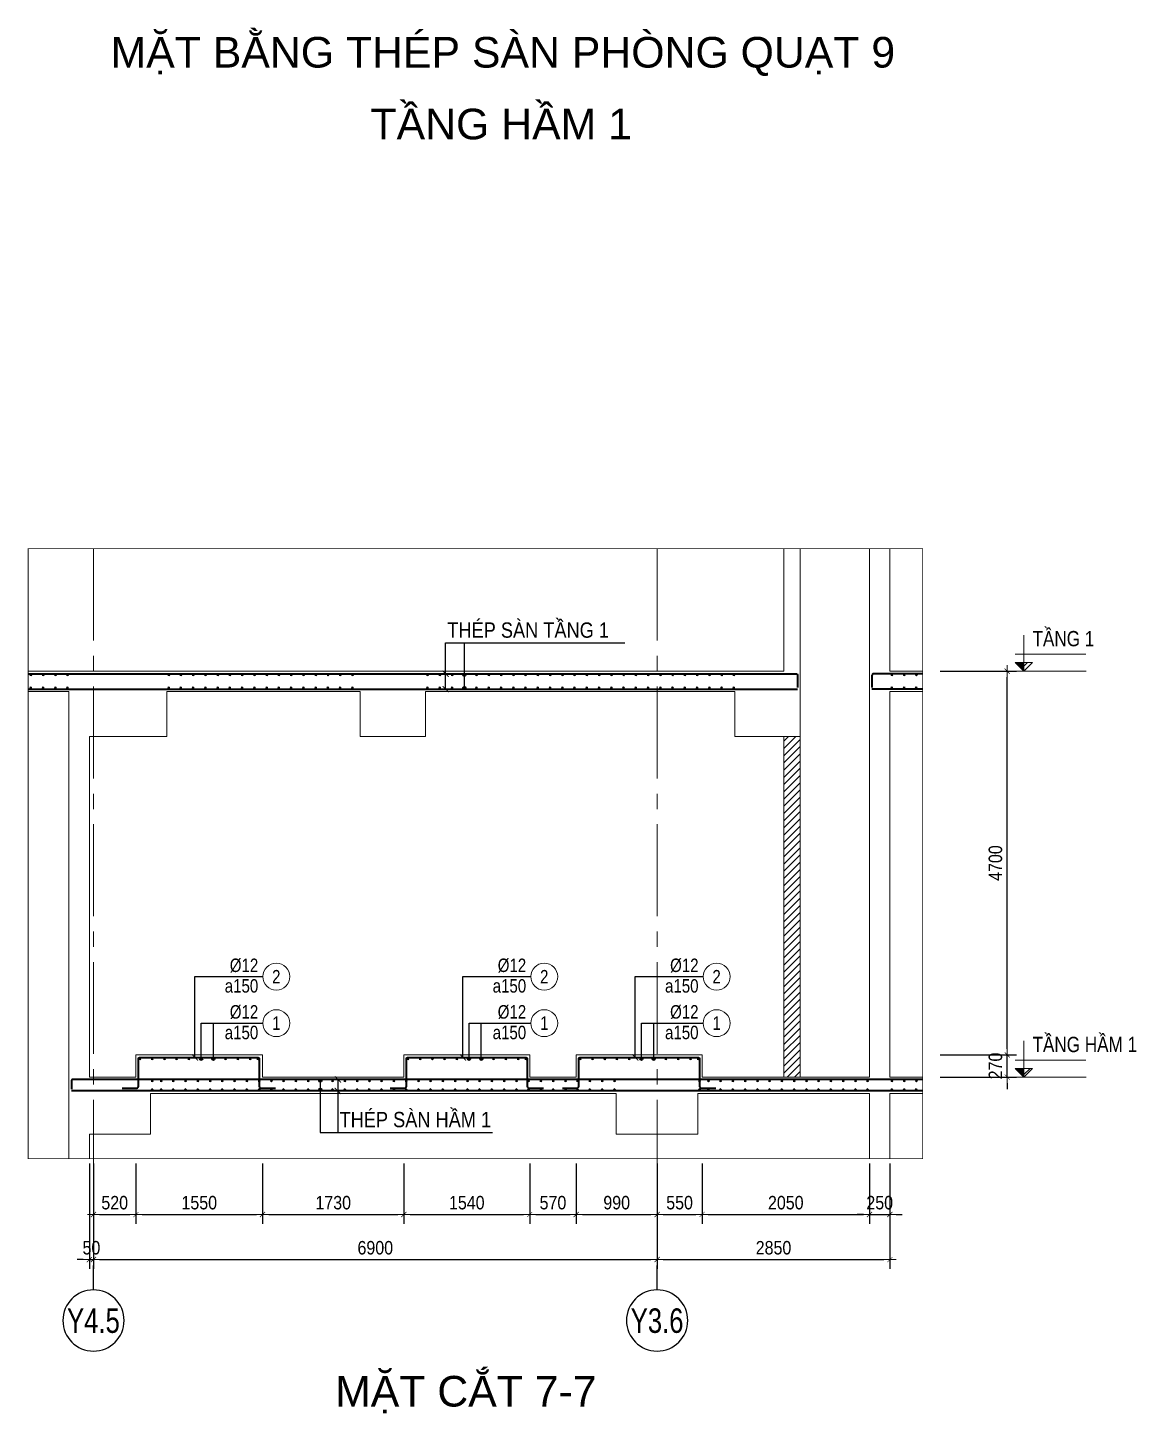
# Model space of a CAD drawing. Extents: x 517991 to 692152, y -83926 to 3506.
# Drawn here: x 677842 to 691413, y -79672 to -62702 of the extents above; entities that cross this region are included whole.
import ezdxf
from ezdxf.enums import TextEntityAlignment as Align

# ---------------------------------------------------------------- set-up
doc = ezdxf.new("R2010")
doc.units = 0
doc.header["$LTSCALE"] = 300
doc.header["$MEASUREMENT"] = 0
doc.linetypes.add('CENTER2', pattern=[1.125, 0.75, -0.125, 0.125, -0.125])
doc.linetypes.add('HIDDEN', pattern=[0.375, 0.25, -0.125])
doc.layers.get('0').update_dxf_attribs({"linetype": 'CONTINUOUS'})
doc.layers.get('DEFPOINTS').update_dxf_attribs({"linetype": 'CONTINUOUS'})
for name, color, linetype, lineweight in [('00-TT.Dim', 8, 'CONTINUOUS', 13), ('B-CONTOUR2', 2, 'CONTINUOUS', 40), ('kata_text', 7, 'CONTINUOUS', 30), ('kata_thep chu', 4, 'CONTINUOUS', 35), ('NDC_S_AXIS', 5, 'CENTER2', 15), ('NDC_S_DIM', 1, 'CONTINUOUS', 15), ('NDC_S_REBAR', 4, 'CONTINUOUS', 35), ('NDC_S_SLAB', 2, 'CONTINUOUS', 18), ('NDC_S_THIN LINE', 1, 'CONTINUOUS', 5)]:
    doc.layers.add(name, color=color, linetype=linetype, lineweight=lineweight)
doc.layers.add('A-SYM', color=7, linetype='CONTINUOUS')
doc.styles.add('ARIAL', font='arial.ttf', dxfattribs={"width": 0.8})
doc.styles.add('Heerim', font='', dxfattribs={"width": 0.8})
doc.styles.add('kata_text', font='arial.ttf', dxfattribs={"width": 0.8})
doc.styles.add('NDC_ARIAL', font='arial.ttf', dxfattribs={"width": 0.85})
doc.styles.add('NDC_DIM', font='', dxfattribs={"width": 0.75})
doc.styles.get("Standard").update_dxf_attribs({"font": 'arial.ttf'})
doc.styles.get('Heerim').set_extended_font_data('Dotum')
doc.styles.get('NDC_DIM').set_extended_font_data('Dotum')
doc.dimstyles.new('NDC_1-75', dxfattribs={"dimscale": 75, "dimtxt": 2.2, "dimasz": 1, "dimexe": 1.5, "dimexo": 0, "dimgap": 0.8, "dimtad": 1, "dimdec": 0, "dimdsep": 46, "dimtxsty": 'NDC_ARIAL', "dimblk": 'DIMMARK', "dimcen": 49999.938995, "dimdle": 1.5, "dimclrd": 1, "dimclre": 1, "dimclrt": 3, "dimadec": 0, "dimazin": 0, "dimtfac": 1, "dimtdec": 0, "dimtix": 1, "dimtmove": 1, "dimatfit": 3, "dimfxl": 1, "dimarcsym": 0})
doc.dimstyles.new('NDC_dim_25', dxfattribs={"dimscale": 25, "dimtxt": 2.2, "dimasz": 1.5, "dimexe": 1.5, "dimexo": 2.5, "dimgap": 1, "dimtad": 1, "dimdec": 0, "dimzin": 0, "dimdsep": 46, "dimtxsty": 'NDC_DIM', "dimblk": 'DIMMARK', "dimcen": 0.09, "dimdle": 1.2, "dimclrd": 1, "dimclre": 1, "dimclrt": 3, "dimadec": 0, "dimazin": 0, "dimtfac": 1, "dimtdec": 0, "dimtix": 1, "dimtofl": 0, "dimtmove": 0, "dimatfit": 3, "dimfxl": 6, "dimfxlon": 1, "dimtolj": 1, "dimtzin": 0, "dimarcsym": 0})

# ---------------------------------------------------------------- blocks, each defined once
blk = doc.blocks.new('*U1')
for q in [(0, 0), (0, 2)]:
    blk.add_line((0, 4), q)
blk.add_circle((0, 9), 5)
at = {"style": 'Heerim', "width": 0.8}
blk.add_attdef('NO', text='', height=4, dxfattribs=at).set_placement((-0.01, 9.02), align=Align.MIDDLE_CENTER)
blk = doc.blocks.new('DIMMARK')
at = {"layer": 'NDC_S_DIM', "color": 1}
blk.add_line((-1.5, 0), (1, 0), dxfattribs=at)
at = {"layer": 'NDC_S_DIM', "color": 2, "const_width": 0.1}
blk.add_lwpolyline([(-0.42, -0.42), (0.42, 0.42)], dxfattribs=at)
blk = doc.blocks.new('*D880')
at = {"layer": 'DEFPOINTS', "color": 0, "transparency": 16777216}
for p in [(678647, -76614), (679167, -76614), (679167, -77237)]:
    blk.add_point(p, dxfattribs=at)
at = {"layer": 'NDC_S_DIM', "color": 1, "lineweight": -2, "transparency": 16777216}
for p, q in [((678647, -76614), (678647, -77350)), ((679167, -76614), (679167, -77350)), ((678722, -77237), (679092, -77237))]:
    blk.add_line(p, q, dxfattribs=at)
at = {"layer": 'NDC_S_DIM', "color": 1, "lineweight": -2, "transparency": 16777216, "xscale": 75, "yscale": 75, "zscale": 75, "rotation": 180}
blk.add_blockref('DIMMARK', (678647, -77237), dxfattribs=at)
at = {"layer": 'NDC_S_DIM', "color": 1, "lineweight": -2, "transparency": 16777216, "xscale": 75, "yscale": 75, "zscale": 75}
blk.add_blockref('DIMMARK', (679167, -77237), dxfattribs=at)
at = {"layer": 'NDC_S_DIM', "color": 3, "transparency": 16777216, "insert": (678907, -77093), "char_height": 165, "attachment_point": 5, "style": 'NDC_ARIAL'}
blk.add_mtext('520', dxfattribs=at)
blk = doc.blocks.new('*D881')
at = {"layer": 'DEFPOINTS', "color": 0, "transparency": 16777216}
for p in [(678647, -76614), (685547, -76614), (685547, -77789)]:
    blk.add_point(p, dxfattribs=at)
at = {"layer": 'NDC_S_DIM', "color": 1, "lineweight": -2, "transparency": 16777216}
for p, q in [((678647, -76614), (678647, -77902)), ((685547, -76614), (685547, -77902)), ((678722, -77789), (685472, -77789))]:
    blk.add_line(p, q, dxfattribs=at)
at = {"layer": 'NDC_S_DIM', "color": 1, "lineweight": -2, "transparency": 16777216, "xscale": 75, "yscale": 75, "zscale": 75, "rotation": 180}
blk.add_blockref('DIMMARK', (678647, -77789), dxfattribs=at)
at = {"layer": 'NDC_S_DIM', "color": 1, "lineweight": -2, "transparency": 16777216, "xscale": 75, "yscale": 75, "zscale": 75}
blk.add_blockref('DIMMARK', (685547, -77789), dxfattribs=at)
at = {"layer": 'NDC_S_DIM', "color": 3, "transparency": 16777216, "insert": (682097, -77645), "char_height": 165, "attachment_point": 5, "style": 'NDC_ARIAL'}
blk.add_mtext('6900', dxfattribs=at)
blk = doc.blocks.new('*D882')
at = {"layer": 'DEFPOINTS', "color": 0, "transparency": 16777216}
for p in [(684557, -76614), (685547, -76614), (685547, -77237)]:
    blk.add_point(p, dxfattribs=at)
at = {"layer": 'NDC_S_DIM', "color": 1, "lineweight": -2, "transparency": 16777216}
for p, q in [((684557, -76614), (684557, -77350)), ((685547, -76614), (685547, -77350)), ((684632, -77237), (685472, -77237))]:
    blk.add_line(p, q, dxfattribs=at)
at = {"layer": 'NDC_S_DIM', "color": 1, "lineweight": -2, "transparency": 16777216, "xscale": 75, "yscale": 75, "zscale": 75, "rotation": 180}
blk.add_blockref('DIMMARK', (684557, -77237), dxfattribs=at)
at = {"layer": 'NDC_S_DIM', "color": 1, "lineweight": -2, "transparency": 16777216, "xscale": 75, "yscale": 75, "zscale": 75}
blk.add_blockref('DIMMARK', (685547, -77237), dxfattribs=at)
at = {"layer": 'NDC_S_DIM', "color": 3, "transparency": 16777216, "insert": (685052, -77093), "char_height": 165, "attachment_point": 5, "style": 'NDC_ARIAL'}
blk.add_mtext('990', dxfattribs=at)
blk = doc.blocks.new('*D883')
at = {"layer": 'DEFPOINTS', "color": 0, "transparency": 16777216}
for p in [(678597, -76614), (678647, -76614), (678647, -77789)]:
    blk.add_point(p, dxfattribs=at)
at = {"layer": 'NDC_S_DIM', "color": 1, "lineweight": -2, "transparency": 16777216}
for p, q in [((678597, -76614), (678597, -77902)), ((678647, -76614), (678647, -77902)), ((678522, -77789), (678447, -77789)), ((678597, -77789), (678647, -77789)), ((678722, -77789), (678797, -77789))]:
    blk.add_line(p, q, dxfattribs=at)
at = {"layer": 'NDC_S_DIM', "color": 1, "lineweight": -2, "transparency": 16777216, "xscale": 75, "yscale": 75, "zscale": 75}
blk.add_blockref('DIMMARK', (678597, -77789), dxfattribs=at)
at = {"layer": 'NDC_S_DIM', "color": 1, "lineweight": -2, "transparency": 16777216, "xscale": 75, "yscale": 75, "zscale": 75, "rotation": 180}
blk.add_blockref('DIMMARK', (678647, -77789), dxfattribs=at)
at = {"layer": 'NDC_S_DIM', "color": 3, "transparency": 16777216, "insert": (678622, -77645), "char_height": 165, "attachment_point": 5, "style": 'NDC_ARIAL'}
blk.add_mtext('50', dxfattribs=at)
blk = doc.blocks.new('*D884')
at = {"layer": 'DEFPOINTS', "color": 0, "transparency": 16777216}
for p in [(683987, -76614), (684557, -76614), (684557, -77237)]:
    blk.add_point(p, dxfattribs=at)
at = {"layer": 'NDC_S_DIM', "color": 1, "lineweight": -2, "transparency": 16777216}
for p, q in [((683987, -76614), (683987, -77350)), ((684557, -76614), (684557, -77350)), ((684062, -77237), (684482, -77237))]:
    blk.add_line(p, q, dxfattribs=at)
at = {"layer": 'NDC_S_DIM', "color": 1, "lineweight": -2, "transparency": 16777216, "xscale": 75, "yscale": 75, "zscale": 75, "rotation": 180}
blk.add_blockref('DIMMARK', (683987, -77237), dxfattribs=at)
at = {"layer": 'NDC_S_DIM', "color": 1, "lineweight": -2, "transparency": 16777216, "xscale": 75, "yscale": 75, "zscale": 75}
blk.add_blockref('DIMMARK', (684557, -77237), dxfattribs=at)
at = {"layer": 'NDC_S_DIM', "color": 3, "transparency": 16777216, "insert": (684272, -77093), "char_height": 165, "attachment_point": 5, "style": 'NDC_ARIAL'}
blk.add_mtext('570', dxfattribs=at)
blk = doc.blocks.new('*D885')
at = {"layer": 'DEFPOINTS', "color": 0, "transparency": 16777216}
for p in [(682447, -76614), (683987, -76614), (683987, -77237)]:
    blk.add_point(p, dxfattribs=at)
at = {"layer": 'NDC_S_DIM', "color": 1, "lineweight": -2, "transparency": 16777216}
for p, q in [((682447, -76614), (682447, -77350)), ((683987, -76614), (683987, -77350)), ((682522, -77237), (683912, -77237))]:
    blk.add_line(p, q, dxfattribs=at)
at = {"layer": 'NDC_S_DIM', "color": 1, "lineweight": -2, "transparency": 16777216, "xscale": 75, "yscale": 75, "zscale": 75, "rotation": 180}
blk.add_blockref('DIMMARK', (682447, -77237), dxfattribs=at)
at = {"layer": 'NDC_S_DIM', "color": 1, "lineweight": -2, "transparency": 16777216, "xscale": 75, "yscale": 75, "zscale": 75}
blk.add_blockref('DIMMARK', (683987, -77237), dxfattribs=at)
at = {"layer": 'NDC_S_DIM', "color": 3, "transparency": 16777216, "insert": (683217, -77093), "char_height": 165, "attachment_point": 5, "style": 'NDC_ARIAL'}
blk.add_mtext('1540', dxfattribs=at)
blk = doc.blocks.new('*D886')
at = {"layer": 'DEFPOINTS', "color": 0, "transparency": 16777216}
for p in [(680717, -76614), (682447, -76614), (682447, -77237)]:
    blk.add_point(p, dxfattribs=at)
at = {"layer": 'NDC_S_DIM', "color": 1, "lineweight": -2, "transparency": 16777216}
for p, q in [((680717, -76614), (680717, -77350)), ((682447, -76614), (682447, -77350)), ((680792, -77237), (682372, -77237))]:
    blk.add_line(p, q, dxfattribs=at)
at = {"layer": 'NDC_S_DIM', "color": 1, "lineweight": -2, "transparency": 16777216, "xscale": 75, "yscale": 75, "zscale": 75, "rotation": 180}
blk.add_blockref('DIMMARK', (680717, -77237), dxfattribs=at)
at = {"layer": 'NDC_S_DIM', "color": 1, "lineweight": -2, "transparency": 16777216, "xscale": 75, "yscale": 75, "zscale": 75}
blk.add_blockref('DIMMARK', (682447, -77237), dxfattribs=at)
at = {"layer": 'NDC_S_DIM', "color": 3, "transparency": 16777216, "insert": (681582, -77093), "char_height": 165, "attachment_point": 5, "style": 'NDC_ARIAL'}
blk.add_mtext('1730', dxfattribs=at)
blk = doc.blocks.new('*D887')
at = {"layer": 'DEFPOINTS', "color": 0, "transparency": 16777216}
for p in [(679167, -76614), (680717, -76614), (680717, -77237)]:
    blk.add_point(p, dxfattribs=at)
at = {"layer": 'NDC_S_DIM', "color": 1, "lineweight": -2, "transparency": 16777216}
for p, q in [((679167, -76614), (679167, -77350)), ((680717, -76614), (680717, -77350)), ((679242, -77237), (680642, -77237))]:
    blk.add_line(p, q, dxfattribs=at)
at = {"layer": 'NDC_S_DIM', "color": 1, "lineweight": -2, "transparency": 16777216, "xscale": 75, "yscale": 75, "zscale": 75, "rotation": 180}
blk.add_blockref('DIMMARK', (679167, -77237), dxfattribs=at)
at = {"layer": 'NDC_S_DIM', "color": 1, "lineweight": -2, "transparency": 16777216, "xscale": 75, "yscale": 75, "zscale": 75}
blk.add_blockref('DIMMARK', (680717, -77237), dxfattribs=at)
at = {"layer": 'NDC_S_DIM', "color": 3, "transparency": 16777216, "insert": (679942, -77093), "char_height": 165, "attachment_point": 5, "style": 'NDC_ARIAL'}
blk.add_mtext('1550', dxfattribs=at)
blk = doc.blocks.new('*D888')
at = {"layer": 'DEFPOINTS', "color": 0, "transparency": 16777216}
for p in [(685547, -76614), (688397, -76614), (688397, -77789)]:
    blk.add_point(p, dxfattribs=at)
at = {"layer": 'NDC_S_DIM', "color": 1, "lineweight": -2, "transparency": 16777216}
for p, q in [((685547, -76614), (685547, -77902)), ((688397, -76614), (688397, -77902)), ((685622, -77789), (688322, -77789))]:
    blk.add_line(p, q, dxfattribs=at)
at = {"layer": 'NDC_S_DIM', "color": 1, "lineweight": -2, "transparency": 16777216, "xscale": 75, "yscale": 75, "zscale": 75, "rotation": 180}
blk.add_blockref('DIMMARK', (685547, -77789), dxfattribs=at)
at = {"layer": 'NDC_S_DIM', "color": 1, "lineweight": -2, "transparency": 16777216, "xscale": 75, "yscale": 75, "zscale": 75}
blk.add_blockref('DIMMARK', (688397, -77789), dxfattribs=at)
at = {"layer": 'NDC_S_DIM', "color": 3, "transparency": 16777216, "insert": (686972, -77645), "char_height": 165, "attachment_point": 5, "style": 'NDC_ARIAL'}
blk.add_mtext('2850', dxfattribs=at)
blk = doc.blocks.new('*D889')
at = {"layer": 'DEFPOINTS', "color": 0, "transparency": 16777216}
for p in [(685547, -76614), (686097, -76614), (686097, -77237)]:
    blk.add_point(p, dxfattribs=at)
at = {"layer": 'NDC_S_DIM', "color": 1, "lineweight": -2, "transparency": 16777216}
for p, q in [((685547, -76614), (685547, -77350)), ((686097, -76614), (686097, -77350)), ((685622, -77237), (686022, -77237))]:
    blk.add_line(p, q, dxfattribs=at)
at = {"layer": 'NDC_S_DIM', "color": 1, "lineweight": -2, "transparency": 16777216, "xscale": 75, "yscale": 75, "zscale": 75, "rotation": 180}
blk.add_blockref('DIMMARK', (685547, -77237), dxfattribs=at)
at = {"layer": 'NDC_S_DIM', "color": 1, "lineweight": -2, "transparency": 16777216, "xscale": 75, "yscale": 75, "zscale": 75}
blk.add_blockref('DIMMARK', (686097, -77237), dxfattribs=at)
at = {"layer": 'NDC_S_DIM', "color": 3, "transparency": 16777216, "insert": (685822, -77093), "char_height": 165, "attachment_point": 5, "style": 'NDC_ARIAL'}
blk.add_mtext('550', dxfattribs=at)
blk = doc.blocks.new('*D890')
at = {"layer": 'DEFPOINTS', "color": 0, "transparency": 16777216}
for p in [(686097, -76614), (688147, -76614), (688147, -77237)]:
    blk.add_point(p, dxfattribs=at)
at = {"layer": 'NDC_S_DIM', "color": 1, "lineweight": -2, "transparency": 16777216}
for p, q in [((686097, -76614), (686097, -77350)), ((688147, -76614), (688147, -77350)), ((686172, -77237), (688072, -77237))]:
    blk.add_line(p, q, dxfattribs=at)
at = {"layer": 'NDC_S_DIM', "color": 1, "lineweight": -2, "transparency": 16777216, "xscale": 75, "yscale": 75, "zscale": 75, "rotation": 180}
blk.add_blockref('DIMMARK', (686097, -77237), dxfattribs=at)
at = {"layer": 'NDC_S_DIM', "color": 1, "lineweight": -2, "transparency": 16777216, "xscale": 75, "yscale": 75, "zscale": 75}
blk.add_blockref('DIMMARK', (688147, -77237), dxfattribs=at)
at = {"layer": 'NDC_S_DIM', "color": 3, "transparency": 16777216, "insert": (687122, -77093), "char_height": 165, "attachment_point": 5, "style": 'NDC_ARIAL'}
blk.add_mtext('2050', dxfattribs=at)
blk = doc.blocks.new('*D891')
at = {"layer": 'DEFPOINTS', "color": 0, "transparency": 16777216}
for p in [(688147, -76614), (688397, -76614), (688397, -77237)]:
    blk.add_point(p, dxfattribs=at)
at = {"layer": 'NDC_S_DIM', "color": 1, "lineweight": -2, "transparency": 16777216}
for p, q in [((688147, -76614), (688147, -77350)), ((688397, -76614), (688397, -77350)), ((688072, -77237), (687997, -77237)), ((688147, -77237), (688397, -77237)), ((688472, -77237), (688547, -77237))]:
    blk.add_line(p, q, dxfattribs=at)
at = {"layer": 'NDC_S_DIM', "color": 1, "lineweight": -2, "transparency": 16777216, "xscale": 75, "yscale": 75, "zscale": 75}
blk.add_blockref('DIMMARK', (688147, -77237), dxfattribs=at)
at = {"layer": 'NDC_S_DIM', "color": 1, "lineweight": -2, "transparency": 16777216, "xscale": 75, "yscale": 75, "zscale": 75, "rotation": 180}
blk.add_blockref('DIMMARK', (688397, -77237), dxfattribs=at)
at = {"layer": 'NDC_S_DIM', "color": 3, "transparency": 16777216, "insert": (688272, -77093), "char_height": 165, "attachment_point": 5, "style": 'NDC_ARIAL'}
blk.add_mtext('250', dxfattribs=at)
blk = doc.blocks.new('kata_block_THEP')
at = {"layer": 'kata_thep chu', "color": 0}
for p, q in [((-0.5, 0), (0.5, 0)), ((-0.35, 0.35), (0.35, -0.35)), ((0.35, 0.35), (-0.35, -0.35)), ((0, 0.5), (0, -0.5))]:
    blk.add_line(p, q, dxfattribs=at)
at = {"layer": 'kata_thep chu', "color": 0, "const_width": 0.0833}
blk.add_lwpolyline([(-0.5, 0, 1), (0.5, 0, 1), (-0.5, 0, 1)], format="xyb", dxfattribs=at)
blk = doc.blocks.new('*U893')
at = {"layer": 'NDC_S_REBAR', "xscale": 24, "yscale": 24, "zscale": 24}
blk.add_blockref('kata_block_THEP', (0, 55), dxfattribs=at)
at = {"layer": 'NDC_S_REBAR', "xscale": -24, "yscale": 24, "zscale": 24, "rotation": 180}
blk.add_blockref('kata_block_THEP', (0, -55), dxfattribs=at)
blk = doc.blocks.new('*U894')
at = {"layer": 'NDC_S_REBAR', "color": 0, "linetype": 'ByBlock', "lineweight": -2, "transparency": 16777216}
for p in [(-1950, 0), (-1800, 0), (-1650, 0), (-1500, 0), (-1350, 0), (-1200, 0), (-1050, 0), (-900, 0), (-750, 0), (-600, 0), (-450, 0), (-300, 0), (-150, 0), (0, 0)]:
    blk.add_blockref('*U893', p, dxfattribs=at)
blk = doc.blocks.new('*U899')
at = {"layer": 'NDC_S_REBAR', "xscale": 24, "yscale": 24, "zscale": 24}
blk.add_blockref('kata_block_THEP', (0, 55), dxfattribs=at)
at = {"layer": 'NDC_S_REBAR', "xscale": -24, "yscale": 24, "zscale": 24, "rotation": 180}
blk.add_blockref('kata_block_THEP', (0, -55), dxfattribs=at)
blk = doc.blocks.new('*U900')
at = {"layer": 'NDC_S_REBAR', "color": 0, "linetype": 'ByBlock', "lineweight": -2, "transparency": 16777216}
for p in [(-300, 0), (-150, 0), (0, 0)]:
    blk.add_blockref('*U899', p, dxfattribs=at)
blk = doc.blocks.new('*U902')
at = {"layer": 'NDC_S_REBAR', "xscale": 24, "yscale": 24, "zscale": 24}
blk.add_blockref('kata_block_THEP', (0, 55), dxfattribs=at)
at = {"layer": 'NDC_S_REBAR', "xscale": -24, "yscale": 24, "zscale": 24, "rotation": 180}
blk.add_blockref('kata_block_THEP', (0, -55), dxfattribs=at)
blk = doc.blocks.new('*U903')
at = {"layer": 'NDC_S_REBAR', "color": 0, "linetype": 'ByBlock', "lineweight": -2, "transparency": 16777216}
for p in [(-5550, 0), (-5400, 0), (-5250, 0), (-5100, 0), (-4950, 0), (-4800, 0), (-4650, 0), (-4500, 0), (-4350, 0), (-4200, 0), (-4050, 0), (-3900, 0), (-3750, 0), (-3600, 0), (-3450, 0), (-3300, 0), (-3150, 0), (-3000, 0), (-2850, 0), (-2700, 0), (-2550, 0), (-2400, 0), (-2250, 0), (-2100, 0), (-1950, 0), (-1800, 0), (-1650, 0), (-1500, 0), (-1350, 0), (-1200, 0), (-1050, 0), (-900, 0), (-750, 0), (-600, 0), (-450, 0), (-300, 0), (-150, 0), (0, 0)]:
    blk.add_blockref('*U902', p, dxfattribs=at)
blk = doc.blocks.new('*U913')
at = {"layer": 'NDC_S_REBAR', "xscale": -24, "yscale": 24, "zscale": 24}
blk.add_blockref('kata_block_THEP', (0, 80), dxfattribs=at)
at = {"layer": 'NDC_S_REBAR', "xscale": 24, "yscale": 24, "zscale": 24, "rotation": 180}
blk.add_blockref('kata_block_THEP', (0, -80), dxfattribs=at)
blk = doc.blocks.new('*U914')
at = {"layer": 'NDC_S_DIM', "color": 0, "linetype": 'ByBlock', "lineweight": -2, "transparency": 16777216}
for p in [(0, 0), (150, 0), (300, 0)]:
    blk.add_blockref('*U913', p, dxfattribs=at)
blk = doc.blocks.new('*U915')
at = {"layer": 'NDC_S_REBAR', "xscale": 24, "yscale": 24, "zscale": 24}
blk.add_blockref('kata_block_THEP', (0, 80), dxfattribs=at)
at = {"layer": 'NDC_S_REBAR', "xscale": -24, "yscale": 24, "zscale": 24, "rotation": 180}
blk.add_blockref('kata_block_THEP', (0, -80), dxfattribs=at)
blk = doc.blocks.new('*U916')
at = {"layer": 'NDC_S_DIM', "color": 0, "linetype": 'ByBlock', "lineweight": -2, "transparency": 16777216}
for p in [(-450, 0), (-300, 0), (-150, 0), (0, 0)]:
    blk.add_blockref('*U915', p, dxfattribs=at)
blk = doc.blocks.new('*U917')
at = {"layer": 'NDC_S_REBAR', "xscale": 24, "yscale": 24, "zscale": 24}
blk.add_blockref('kata_block_THEP', (0, 80), dxfattribs=at)
at = {"layer": 'NDC_S_REBAR', "xscale": -24, "yscale": 24, "zscale": 24, "rotation": 180}
blk.add_blockref('kata_block_THEP', (0, -80), dxfattribs=at)
blk = doc.blocks.new('*U918')
at = {"layer": 'NDC_S_DIM', "color": 0, "linetype": 'ByBlock', "lineweight": -2, "transparency": 16777216}
for p in [(0, 0), (150, 0), (300, 0), (450, 0), (600, 0), (750, 0), (900, 0), (1050, 0), (1200, 0), (1350, 0), (1500, 0), (1650, 0), (1800, 0), (1950, 0), (2100, 0), (2250, 0)]:
    blk.add_blockref('*U917', p, dxfattribs=at)
blk = doc.blocks.new('*U919')
at = {"layer": 'NDC_S_REBAR', "xscale": 24, "yscale": 24, "zscale": 24}
blk.add_blockref('kata_block_THEP', (0, 80), dxfattribs=at)
at = {"layer": 'NDC_S_REBAR', "xscale": -24, "yscale": 24, "zscale": 24, "rotation": 180}
blk.add_blockref('kata_block_THEP', (0, -80), dxfattribs=at)
blk = doc.blocks.new('*U920')
at = {"layer": 'NDC_S_DIM', "color": 0, "linetype": 'ByBlock', "lineweight": -2, "transparency": 16777216}
for p in [(0, 0), (150, 0), (300, 0), (450, 0), (600, 0), (750, 0), (900, 0), (1050, 0), (1200, 0), (1350, 0), (1500, 0), (1650, 0), (1800, 0), (1950, 0), (2100, 0), (2250, 0), (2400, 0), (2550, 0), (2700, 0), (2850, 0), (3000, 0), (3150, 0), (3300, 0), (3450, 0), (3600, 0), (3750, 0)]:
    blk.add_blockref('*U919', p, dxfattribs=at)
blk = doc.blocks.new('*U923')
at = {"layer": 'NDC_S_REBAR', "xscale": 24, "yscale": 24, "zscale": 24}
blk.add_blockref('kata_block_THEP', (0, 0), dxfattribs=at)
blk = doc.blocks.new('*U921')
at = {"layer": 'NDC_S_REBAR', "color": 0, "linetype": 'ByBlock', "lineweight": -2, "transparency": 16777216}
for p in [(0, 0), (150, 0), (300, 0), (450, 0), (600, 0), (750, 0), (900, 0), (1050, 0), (1200, 0), (1350, 0)]:
    blk.add_blockref('*U923', p, dxfattribs=at)
blk = doc.blocks.new('*U265')
blk.add_circle((2.5, 0), 2.5)
at = {"layer": 'kata_text', "color": 3, "style": 'kata_text', "width": 0.8}
for tag, p in [('DK2', (-0.85, 0.85)), ('KC2', (-0.85, -2.97))]:
    blk.add_attdef(tag, text='', height=2.5, dxfattribs=at).set_placement(p, align=Align.RIGHT)
at = {"layer": 'kata_text', "color": 7, "style": 'kata_text', "width": 0.8}
blk.add_attdef('SH3', text='', height=2.5, dxfattribs=at).set_placement((2.5, 0), align=Align.MIDDLE)
blk = doc.blocks.new('*U926')
at = {"layer": 'NDC_S_REBAR', "xscale": 24, "yscale": 24, "zscale": 24}
blk.add_blockref('kata_block_THEP', (0, 0), dxfattribs=at)
blk = doc.blocks.new('*U927')
at = {"layer": 'NDC_S_REBAR', "color": 0, "linetype": 'ByBlock', "lineweight": -2, "transparency": 16777216}
for p in [(0, 0), (150, 0), (300, 0), (450, 0), (600, 0), (750, 0), (900, 0), (1050, 0), (1200, 0), (1350, 0)]:
    blk.add_blockref('*U926', p, dxfattribs=at)
blk = doc.blocks.new('*U929')
at = {"layer": 'NDC_S_REBAR', "xscale": 24, "yscale": 24, "zscale": 24}
blk.add_blockref('kata_block_THEP', (0, 0), dxfattribs=at)
blk = doc.blocks.new('*U930')
at = {"layer": 'NDC_S_REBAR', "color": 0, "linetype": 'ByBlock', "lineweight": -2, "transparency": 16777216}
for p in [(0, 0), (150, 0), (300, 0), (450, 0), (600, 0), (750, 0), (900, 0), (1050, 0), (1200, 0), (1350, 0)]:
    blk.add_blockref('*U929', p, dxfattribs=at)
blk = doc.blocks.new('*D977')
at = {"layer": 'DEFPOINTS', "color": 0, "transparency": 16777216}
for p in [(689014, -70583), (689833, -70583), (689014, -75283)]:
    blk.add_point(p, dxfattribs=at)
at = {"layer": 'NDC_S_DIM', "color": 1, "lineweight": -2, "transparency": 16777216}
for p, q in [((689014, -70583), (689945, -70583)), ((689833, -75208), (689833, -70658)), ((689014, -75283), (689945, -75283))]:
    blk.add_line(p, q, dxfattribs=at)
at = {"layer": 'NDC_S_DIM', "color": 1, "lineweight": -2, "transparency": 16777216, "xscale": 75, "yscale": 75, "zscale": 75}
for p, rotation in [((689833, -70583), 90), ((689833, -75283), 270)]:
    blk.add_blockref('DIMMARK', p, dxfattribs=dict(at, rotation=rotation))
at = {"layer": 'NDC_S_DIM', "color": 3, "transparency": 16777216, "insert": (689689, -72933), "char_height": 165, "attachment_point": 5, "rotation": 90, "style": 'NDC_ARIAL'}
blk.add_mtext('4700', dxfattribs=at)
blk = doc.blocks.new('kata_block_CT')
blk.add_hatch(color=3).paths.add_polyline_path([(0, 1.41), (-1.42, 1.41), (0, 0)])
at = {"ltscale": 50}
h = blk.add_hatch(dxfattribs=at)
h.set_pattern_fill('ANSI31', color=8, scale=1.2375, style=0)
h.set_pattern_definition([(45, (0, 5e-12), (-2.7783, 2.7783), [])])
h.paths.add_polyline_path([(0, 1.41), (0, 0), (1.42, 1.41)])
at = {"color": 8, "ltscale": 50}
for p, q in [((-1.4, 2.76), (10.09, 2.76)), ((10.17, 0), (-1.44, 0))]:
    blk.add_line(p, q, dxfattribs=at)
for points in [[(0, 5.89), (0, 0)], [(0, 0), (-1.42, 1.41), (0, 1.41)], [(0, 0), (1.42, 1.41), (0, 1.41)]]:
    blk.add_lwpolyline(points, dxfattribs=at)
at = {"color": 3, "style": 'ARIAL', "width": 0.8}
blk.add_attdef('CT', (1.24, 3.58), '', height=2.2, dxfattribs=at)
blk = doc.blocks.new('*D978')
at = {"layer": 'DEFPOINTS', "color": 0, "transparency": 16777216}
for p in [(689014, -75283), (689833, -75283), (689014, -75553)]:
    blk.add_point(p, dxfattribs=at)
at = {"layer": 'NDC_S_DIM', "color": 1, "lineweight": -2, "transparency": 16777216}
for p, q in [((689833, -75208), (689833, -75133)), ((689014, -75283), (689945, -75283)), ((689833, -75553), (689833, -75283)), ((689014, -75553), (689945, -75553)), ((689833, -75628), (689833, -75703))]:
    blk.add_line(p, q, dxfattribs=at)
at = {"layer": 'NDC_S_DIM', "color": 1, "lineweight": -2, "transparency": 16777216, "xscale": 75, "yscale": 75, "zscale": 75}
for p, rotation in [((689833, -75283), 270), ((689833, -75553), 90)]:
    blk.add_blockref('DIMMARK', p, dxfattribs=dict(at, rotation=rotation))
at = {"layer": 'NDC_S_DIM', "color": 3, "transparency": 16777216, "insert": (689689, -75418), "char_height": 165, "attachment_point": 5, "rotation": 90, "style": 'NDC_ARIAL'}
blk.add_mtext('270', dxfattribs=at)

msp = doc.modelspace()

# ---------------------------------------------------------------- hatches: boundary and pattern name
at = {"layer": '00-TT.Dim'}
h = msp.add_hatch(dxfattribs=at)
h.set_pattern_fill('ANSI31', color=256, scale=500)
h.set_pattern_definition([(45, (5318.61, -3157.07), (-44.194174, 44.194174), [])])
h.paths.add_polyline_path([(687297.2, -71383.3), (687097.2, -71383.3), (687097.2, -75553.3), (687297.2, -75553.3)])

# ---------------------------------------------------------------- linework, layer by layer
at = {"layer": 'B-CONTOUR2', "color": 0, "const_width": 10}
msp.add_lwpolyline([(677847.2, -69083.3), (688797.2, -69083.3), (688797.2, -76553.3), (677847.2, -76553.3)], close=True, dxfattribs=at)
at = {"layer": 'NDC_S_AXIS', "ltscale": 5}
for points in [[(678647.2, -69083.3), (678647.2, -77860.4)], [(685547.2, -69083.3), (685547.2, -77860.4)]]:
    msp.add_lwpolyline(points, dxfattribs=at)
at = {"layer": 'NDC_S_DIM'}
for points in [[(687097.2, -71383.3), (687097.2, -75553.3)], [(687297.2, -71383.3), (687297.2, -75553.3)]]:
    msp.add_lwpolyline(points, dxfattribs=at)
at = {"layer": 'NDC_S_REBAR'}
for points in [[(677847.2, -70613.3), (687247.2, -70613.3, -0.4142136), (687267.2, -70633.3), (687267.2, -70783.3)], [(688797.2, -70613.3), (688197.2, -70613.3, 0.4142136), (688177.2, -70633.3), (688177.2, -70783.3)], [(678997.2, -75688.6), (679177.2, -75688.6, 0.4142136), (679197.2, -75668.6), (679197.2, -75333.3, -0.4142136), (679217.2, -75313.3), (680657.2, -75313.3, -0.4142136), (680677.2, -75333.3), (680677.2, -75668.6, 0.4142136), (680697.2, -75688.6), (680877.2, -75688.6)], [(682277.2, -75688.6), (682457.2, -75688.6, 0.4142136), (682477.2, -75668.6), (682477.2, -75333.3, -0.4142136), (682497.2, -75313.3), (683937.2, -75313.3, -0.4142136), (683957.2, -75333.3), (683957.2, -75668.6, 0.4142136), (683977.2, -75688.6), (684157.2, -75688.6)], [(684387.2, -75688.6), (684567.2, -75688.6, 0.4142136), (684587.2, -75668.6), (684587.2, -75333.3, -0.4142136), (684607.2, -75313.3), (686047.2, -75313.3, -0.4142136), (686067.2, -75333.3), (686067.2, -75668.6, 0.4142136), (686087.2, -75688.6), (686267.2, -75688.6)], [(688797.2, -75583.3), (678397.2, -75583.3, 0.4142136), (678377.2, -75603.3), (678377.2, -75703.3)]]:
    msp.add_lwpolyline(points, format="xyb", dxfattribs=at)
for points in [[(677847.2, -70803.3), (687267.2, -70803.3)], [(688797.2, -70803.3), (688177.2, -70803.3)], [(688797.2, -75723.3), (678377.2, -75723.3)]]:
    msp.add_lwpolyline(points, dxfattribs=at)
at = {"layer": 'NDC_S_SLAB'}
for points in [[(677847.2, -70583.3), (687097.2, -70583.3), (687097.2, -69083.3)], [(678597.2, -75553.3), (679167.2, -75553.3), (679167.2, -75283.3), (680717.2, -75283.3), (680717.2, -75553.3), (682447.2, -75553.3), (682447.2, -75283.3), (683987.2, -75283.3), (683987.2, -75553.3), (684557.2, -75553.3), (684557.2, -75283.3), (686097.2, -75283.3), (686097.2, -75553.3), (688147.2, -75553.3), (688147.2, -69083.3)], [(678597.2, -75553.3), (678597.2, -71383.3), (679547.2, -71383.3), (679547.2, -70833.3), (681913.3, -70833.3), (681913.3, -71383.3), (682713.3, -71383.3), (682713.3, -70833.3), (686497.2, -70833.3), (686497.2, -71383.3), (687297.2, -71383.3), (687297.2, -69083.3)], [(688797.2, -70583.3), (688397.2, -70583.3), (688397.2, -69083.3)], [(678347.2, -76553.3), (678347.2, -70833.3), (677847.2, -70833.3)], [(688797.2, -75553.3), (688397.2, -75553.3), (688397.2, -70833.3), (688797.2, -70833.3)], [(678597.2, -76553.3), (678597.2, -76253.3), (679347.2, -76253.3), (679347.2, -75753.3), (685047.2, -75753.3), (685047.2, -76253.3), (686047.2, -76253.3), (686047.2, -75753.3), (688147.2, -75753.3), (688147.2, -76553.3)], [(688397.2, -76553.3), (688397.2, -75753.3), (688797.2, -75753.3)]]:
    msp.add_lwpolyline(points, dxfattribs=at)

# ---------------------------------------------------------------- block references
at = {"layer": 'A-SYM'}
ref = msp.add_blockref('*U1', (678647.2, -77860.4), dxfattribs=dict(at, xscale=-75, yscale=75, zscale=75, rotation=180))
ref.add_attrib('NO', 'Y4.5', dxfattribs={"layer": '0', "height": 300, "style": 'Heerim', "width": 0.8}).set_placement((678646.8, -78536.7), align=Align.MIDDLE_CENTER)
ref = msp.add_blockref('*U1', (685547.2, -77860.4), dxfattribs=dict(at, xscale=-75, yscale=75, zscale=75, rotation=180))
ref.add_attrib('NO', 'Y3.6', dxfattribs={"layer": '0', "height": 300, "style": 'Heerim', "width": 0.8}).set_placement((685546.8, -78536.7), align=Align.MIDDLE_CENTER)
at = {"layer": 'NDC_S_DIM'}
for name, p in [('*U916', (678330.8, -70708.3)), ('*U918', (679567.9, -70708.3)), ('*U920', (682737.4, -70708.3)), ('*U914', (688420.3, -70708.3))]:
    msp.add_blockref(name, p, dxfattribs=at)
at = {"layer": 'NDC_S_REBAR'}
for name, p in [('*U921', (679215.1, -75331)), ('*U927', (682495.1, -75331)), ('*U930', (684605.1, -75331)), ('*U903', (685024.2, -75653.3)), ('*U894', (688124.2, -75653.3))]:
    msp.add_blockref(name, p, dxfattribs=at)
at = {"layer": 'NDC_S_REBAR', "xscale": 24, "yscale": 24, "zscale": 24}
for p in [(680660.8, -75331), (683940.8, -75331), (686050.8, -75331), (679365.4, -75598.4), (686065.4, -75598.4)]:
    msp.add_blockref('kata_block_THEP', p, dxfattribs=at)
at = {"layer": 'NDC_S_REBAR', "xscale": -1}
msp.add_blockref('*U900', (688420.3, -75653.3), dxfattribs=at)
at = {"layer": 'NDC_S_REBAR', "xscale": -24, "yscale": 24, "zscale": 24, "rotation": 180}
for p in [(679365.4, -75708.2), (686065.4, -75708.2)]:
    msp.add_blockref('kata_block_THEP', p, dxfattribs=at)
at = {"layer": 'NDC_S_THIN LINE'}
ref = msp.add_blockref('kata_block_CT', (690036.7, -70583.3), dxfattribs=dict(at, xscale=75, yscale=75, zscale=75))
ref.add_attrib('CT', 'TẦNG 1', (690142.4, -70278.2), dxfattribs={"layer": '0', "color": 3, "height": 187.5, "style": 'ARIAL', "width": 0.8})
at = {"layer": 'NDC_S_THIN LINE', "xscale": 66, "yscale": 66, "zscale": 66}
for p, values in [((680720.3, -74323.5), {'SH3': '2', 'DK2': '%%c12', 'KC2': 'a150'}), ((684000.3, -74323.5), {'SH3': '2', 'DK2': '%%c12', 'KC2': 'a150'}), ((686110.3, -74323.5), {'SH3': '2', 'DK2': '%%c12', 'KC2': 'a150'}), ((680720.3, -74894), {'SH3': '1', 'DK2': '%%c12', 'KC2': 'a150'}), ((684000.3, -74894), {'SH3': '1', 'DK2': '%%c12', 'KC2': 'a150'}), ((686110.3, -74894), {'SH3': '1', 'DK2': '%%c12', 'KC2': 'a150'})]:
    msp.add_blockref('*U265', p, dxfattribs=at).add_auto_attribs(values)
at = {"layer": 'NDC_S_THIN LINE'}
ref = msp.add_blockref('kata_block_CT', (690036.7, -75553.3), dxfattribs=dict(at, xscale=75, yscale=75, zscale=75))
ref.add_attrib('CT', 'TẦNG HẦM 1', (690142.4, -75248.2), dxfattribs={"layer": '0', "color": 3, "height": 187.5, "style": 'ARIAL', "width": 0.8})

# ---------------------------------------------------------------- texts
at = {"linetype": 'HIDDEN'}
for s, p in [('MẶT BẰNG THÉP SÀN PHÒNG QUẠT 9', (678856.5, -63190.5)), ('TẦNG HẦM 1', (682037.8, -64069.3)), ('MẶT CẮT 7-7', (681605.1, -79588.8))]:
    msp.add_text(s, height=375, dxfattribs=at).set_placement(p)
at = {"style": 'NDC_ARIAL', "width": 0.85}
for s, p in [('THÉP SÀN TẦNG 1', (682978.9, -70173.3)), ('THÉP SÀN HẦM 1', (681659.4, -76168.1))]:
    msp.add_text(s, height=187.5, dxfattribs=at).set_placement(p)

# ---------------------------------------------------------------- dimensions: what is measured, and where the dimension line sits
at = {"layer": 'NDC_S_DIM'}
for base, p1, p2, picture, middle in [((689833, -70583.3), (689014.4, -75283.3), (689014.4, -70583.3), '*D977', (689688.7, -72933.3)), ((689833, -75283.3), (689014.4, -75553.3), (689014.4, -75283.3), '*D978', (689688.7, -75418.3))]:
    dim = msp.add_linear_dim(base=base, p1=p1, p2=p2, angle=90, dimstyle='NDC_1-75', dxfattribs=at)
    dim.commit()
    dim.dimension.update_dxf_attribs({"geometry": picture, "text_midpoint": middle})
for base, p1, p2, picture, middle in [((678647.2, -77789.3), (678597.2, -76614.5), (678647.2, -76614.5), '*D883', (678622.2, -77645)), ((679167.2, -77237.5), (678647.2, -76614.5), (679167.2, -76614.5), '*D880', (678907.2, -77093.2)), ((685547.2, -77789.3), (678647.2, -76614.5), (685547.2, -76614.5), '*D881', (682097.2, -77645)), ((680717.2, -77237.5), (679167.2, -76614.5), (680717.2, -76614.5), '*D887', (679942.2, -77093.2)), ((682447.2, -77237.5), (680717.2, -76614.5), (682447.2, -76614.5), '*D886', (681582.2, -77093.2)), ((683987.2, -77237.5), (682447.2, -76614.5), (683987.2, -76614.5), '*D885', (683217.2, -77093.2)), ((684557.2, -77237.5), (683987.2, -76614.5), (684557.2, -76614.5), '*D884', (684272.2, -77093.2)), ((685547.2, -77237.5), (684557.2, -76614.5), (685547.2, -76614.5), '*D882', (685052.2, -77093.2)), ((688397.2, -77789.3), (685547.2, -76614.5), (688397.2, -76614.5), '*D888', (686972.2, -77645)), ((686097.2, -77237.5), (685547.2, -76614.5), (686097.2, -76614.5), '*D889', (685822.2, -77093.2)), ((688147.2, -77237.5), (686097.2, -76614.5), (688147.2, -76614.5), '*D890', (687122.2, -77093.2)), ((688397.2, -77237.5), (688147.2, -76614.5), (688397.2, -76614.5), '*D891', (688272.2, -77093.2))]:
    dim = msp.add_linear_dim(base=base, p1=p1, p2=p2, dimstyle='NDC_1-75', dxfattribs=at)
    dim.commit()
    dim.dimension.update_dxf_attribs({"geometry": picture, "text_midpoint": middle})

# ---------------------------------------------------------------- leaders
for points in [[(682958.3, -70803.3), (682958.3, -70237.7), (684920.9, -70237.7)], [(682958.3, -70613.3), (682958.3, -70237.7), (684920.9, -70237.7)], [(679889, -75313.3), (679889, -74323.5), (680720.3, -74323.5)], [(683169, -75313.3), (683169, -74323.5), (684000.3, -74323.5)], [(685279, -75313.3), (685279, -74323.5), (686110.3, -74323.5)], [(681638.8, -75583.3), (681638.8, -76232.5), (683532.2, -76232.5)], [(681638.8, -75723.3), (681638.8, -76232.5), (683532.2, -76232.5)]]:
    msp.add_leader(points, dimstyle='NDC_1-75', override={"dimlfac": 0.5, "dimldrblk": 'ARCHTICK'}, dxfattribs=at)
at = {"layer": 'NDC_S_THIN LINE'}
for points, override in [([(683187.4, -70788.2), (683187.4, -70237.7), (685150.1, -70237.7)], {"dimldrblk": 'DotBlank'}), ([(683187.4, -70628.4), (683187.4, -70237.7), (685150.1, -70237.7)], {"dimldrblk": 'DotBlank'}), ([(679965.1, -75331), (679965.1, -74894), (680720.3, -74894)], {"dimasz": 1.5, "dimldrblk": 'DotBlank'}), ([(680115.1, -75331), (680115.1, -74894), (680720.3, -74894)], {"dimasz": 1.5, "dimldrblk": 'DotBlank'}), ([(683245.1, -75331), (683245.1, -74894), (684000.3, -74894)], {"dimasz": 1.5, "dimldrblk": 'DotBlank'}), ([(683395.1, -75331), (683395.1, -74894), (684000.3, -74894)], {"dimasz": 1.5, "dimldrblk": 'DotBlank'}), ([(685355.1, -75331), (685355.1, -74894), (686110.3, -74894)], {"dimasz": 1.5, "dimldrblk": 'DotBlank'}), ([(685505.1, -75331), (685505.1, -74894), (686110.3, -74894)], {"dimasz": 1.5, "dimldrblk": 'DotBlank'}), ([(681424.2, -75598.4), (681424.2, -76232.5), (683317.6, -76232.5)], {"dimldrblk": 'DotBlank'}), ([(681424.2, -75708.2), (681424.2, -76232.5), (683317.6, -76232.5)], {"dimldrblk": 'DotBlank'})]:
    msp.add_leader(points, dimstyle='NDC_dim_25', override=override, dxfattribs=at)

doc.saveas('drawing.dxf')
